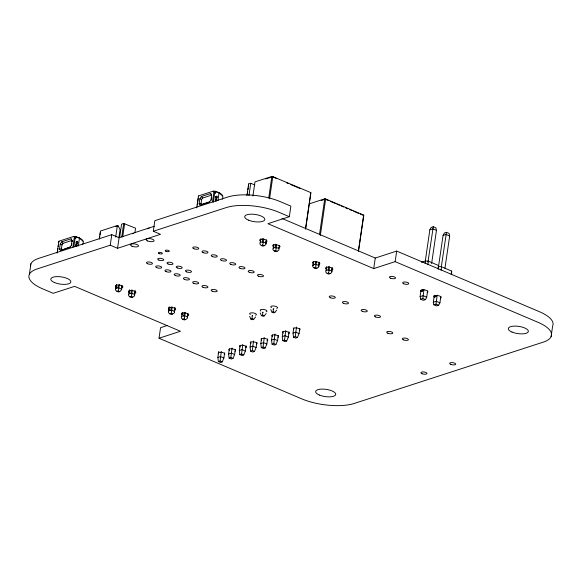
<?xml version="1.0" encoding="UTF-8"?>
<svg xmlns="http://www.w3.org/2000/svg" width="582" height="582" viewBox="0 0 582 582"><rect width="100%" height="100%" fill="white"/><g stroke="black" fill="none" stroke-linecap="round" stroke-linejoin="round"><path stroke-width="0.87" d="M116.909 291.349L118.182 290.942C121.085 285.631 112.188 288.323 116.909 291.349L118.473 292.011L119.739 291.604L121.66 289.61L122.067 285.995M129.917 296.871L131.183 296.464C134.086 291.153 125.188 293.845 129.917 296.871L131.474 297.533L132.74 297.126C136.705 295.561 133.751 293.037 131.328 293.721M169.755 313.793L171.021 313.378C173.931 308.074 165.026 310.759 169.755 313.793L171.312 314.455L172.585 314.04C176.55 312.483 173.589 309.959 171.166 310.635M182.755 319.314L184.021 318.9C186.931 313.596 178.034 316.281 182.755 319.314L184.319 319.976L185.585 319.562C189.55 318.005 186.596 315.48 184.167 316.157M249.663 316.368L250.871 319.067L252.144 318.652L252.079 315.633M261.296 245.502L262.562 245.087C265.465 239.777 256.567 242.468 261.296 245.502L262.853 246.164L264.119 245.75C268.084 244.193 265.13 241.668 262.708 242.345M260.234 312.934L261.442 315.633L262.708 315.226L262.642 312.207M274.297 251.024L275.562 250.609C278.472 245.298 269.568 247.99 274.297 251.024L275.853 251.686L277.127 251.271C281.041 249.714 278.189 247.212 275.708 247.867M270.805 309.508L272.012 312.207L273.278 311.792L273.213 308.78M314.135 267.938L315.4 267.531C318.31 262.22 309.413 264.912 314.135 267.938L315.699 268.6L316.964 268.193C320.929 266.629 317.976 264.104 315.546 264.788M327.135 273.46L328.408 273.053C331.311 267.742 322.413 270.434 327.135 273.46L328.699 274.122L329.965 273.715C333.93 272.15 330.976 269.626 328.554 270.31M73.579 236.459L75.682 238.467L75.762 236.547L73.579 236.459L58.869 241.232L58.833 242.177M82.608 244.615C85.438 239.711 78.999 237.645 75.565 236.532M213.179 191.165L215.282 193.173L215.362 191.252L213.179 191.165L198.462 195.938L198.426 196.883M222.208 199.328C225.038 194.417 218.599 192.351 215.165 191.238M76.14 242.803C76.606 244.04 76.955 242.047 76.293 241.697L76.773 241.603L76.293 241.697C76.38 241.632 76.358 243.662 76.031 243.472M215.74 197.516C216.206 198.746 216.555 196.76 215.893 196.403L216.373 196.316L215.893 196.403C215.98 196.338 215.958 198.375 215.631 198.178M76.962 243.574L77.006 242.803L77.501 242.956M216.562 198.28L216.599 197.516L217.101 197.669M421.004 290.469L420.102 296.631L420.684 299.213L422.801 298.53L423.965 289.509M434.347 295.205L433.314 302.24L433.896 304.822L436.005 304.139L437.177 295.125M75.856 245.815L75.704 245.124A0.793 0.618 69.4 0 1 75.827 244.571C76.664 243.203 77.413 245.764 76.802 244.527C75.915 244.098 75.711 245.48 76.14 246.084C77.377 243.48 77.384 247.663 75.951 246.135M215.689 201.03L215.296 199.83A0.793 0.618 69.4 0 1 215.427 199.277C216.962 198.404 216.933 199.277 215.486 199.742C215.893 203.118 216.766 197.313 216.3 201.096M218.745 351.441L217.864 357.472L218.345 361.56L220.091 360.993L221.32 351.419M229.352 348.814L228.602 353.987L229.082 358.076L230.836 357.508L232.058 347.941M240.09 345.33L239.34 350.502L239.82 354.591L241.574 354.023L242.796 344.457M250.827 341.852L250.078 347.018L250.558 351.113L252.312 350.539L253.534 340.972M261.573 338.368L260.816 343.533L261.296 347.629L263.049 347.061L264.272 337.487M272.311 334.883L271.554 340.048L272.034 344.144L273.787 343.576L275.01 334.003M283.048 331.398L282.292 336.571L282.772 340.659L284.525 340.092L285.755 330.518M293.786 327.913L293.03 333.086L293.51 337.174L295.263 336.607L296.493 327.033M29.376 274.362L30.911 263.806M57.123 253.163L58.869 241.232M57.523 251.133L57.916 248.441M58.178 246.652L58.44 244.862M60.513 250.544L70.691 246.87L60.513 250.544L59.517 249.081L60.244 244.084L61.787 241.799L71.084 238.787L72.233 241.45L71.084 238.787M62.063 249.671L61.445 248.761L62.027 244.76L62.987 243.341L71.615 240.541M69.811 247.525L71.353 245.24L72.081 240.25M71.884 243.851L71.353 245.24M73.878 246.717L75.122 238.205M76.577 242.578L76.206 242.65L76.475 242.003M77.13 243.836L76.773 243.48M76.94 242.338C77.537 240.722 77.13 242.854 77.341 242.425M77.137 242.345L77.268 242.716L77.166 242.163M77.428 241.319L77.137 241.632M78.315 245.975L79.472 238.031L79.123 237.703M99.267 239.1L100.446 231.025L117.36 225.532L118.139 225.867L120.074 229.672L118.932 237.5M99.507 238.518L99.762 236.728M100.024 234.946L100.417 232.269M167.405 325.454L160.559 327.695L159.017 338.244L180.427 331.253L74.627 286.359L53.202 293.313L42.697 288.854A37.721 13.575 8.3 0 1 37.277 268.884L110.238 245.218L111.78 234.662L119.099 237.732L154.31 226.267M115.687 236.998L117.36 225.532M110.238 245.218L117.557 248.288L119.099 237.732M119.659 237.391L121.587 224.165L123.704 223.481L135.57 228.202L134.908 232.698M121.74 236.939L123.704 223.481M122.693 236.939L124.643 223.561M115.811 288.548L116.313 285.129M116.531 284.634L115.614 289.079M117.928 287.864L118.299 285.296M121.66 289.61L121.471 289.05L118.866 287.945L119.368 284.533M121.471 289.05L121.965 285.631M128.818 294.07L129.437 289.8M129.16 292.717L129.408 291.007M130.928 293.386L131.43 289.967M131.874 293.466L132.369 290.054M134.471 294.572L135.097 290.302M135.068 291.517L134.66 295.132M117.557 248.288L160.501 234.306L153.299 231.25L154.841 220.694L227.809 197.022A37.721 13.575 8.3 0 1 280.386 201.692L290.876 206.144L289.334 216.7L267.924 223.699L373.731 268.586L395.156 261.638L537.761 322.195A37.714 13.575 8.3 0 1 543.188 342.158L354.191 403.472A37.714 13.575 8.3 0 1 301.622 398.808L159.017 338.244M168.656 310.992L169.275 306.714M169.129 308.78L168.453 311.516M170.766 310.301L171.268 306.889M171.712 310.388L172.214 306.969M174.309 311.494L174.935 307.216M174.782 309.289L174.505 312.054M196.723 207.876L198.462 195.938M197.254 204.944L198.164 198.673M181.657 316.513L182.159 313.094M182.13 314.302L182.377 312.599M199.117 203.795L199.844 198.797L201.387 196.512L210.684 193.493L211.681 194.955L210.953 199.953L209.411 202.238L200.106 205.257L199.117 203.795L201.045 203.467L201.663 204.384L209.425 201.859M183.774 315.822L184.268 312.41M184.712 315.91L185.214 312.49M201.045 203.467L201.627 199.473L202.587 198.047L211.208 195.254L210.684 193.493M187.317 317.015L187.811 313.596M187.913 313.953L187.506 317.576M211.244 200.157L211.601 197.764M213.354 202.281L214.714 192.918M216.177 197.291L215.806 197.363L216.075 196.709M216.73 198.542L216.373 198.193M216.533 197.051C217.137 195.436 216.73 197.567 216.933 197.138M216.737 197.058L216.868 197.422L216.766 196.876M217.021 196.032L216.737 196.345M217.915 200.681L219.065 192.744L218.723 192.416M246.935 195.603L248.638 183.934L250.747 183.25L254.836 184.981M247.299 194.104L247.692 191.427M247.954 189.645L248.216 187.862M248.47 186.08L248.638 183.934M218.345 361.56L220.498 362.477L222.251 361.909L223.895 358.003L224.652 352.838M248.951 195.588L250.747 183.25M252.923 195.981L254.974 181.875L272.172 176.353L310.919 192.657L305.79 227.962M229.082 358.076L231.236 358.992L232.989 358.425L234.633 354.525L235.39 349.353M260.198 242.694L260.692 239.282M260.663 240.49L260.918 238.78M239.82 354.591L241.974 355.507L243.727 354.94L245.371 351.041L246.128 345.868M262.307 242.01L262.809 238.591M268.746 197.938L271.889 176.39M263.253 242.097L263.748 238.678M269.575 198.775L272.827 176.477M265.85 243.196L266.352 239.784M266.2 241.85L266.039 243.763M250.558 351.113L252.712 352.023L254.465 351.455L256.109 347.556L256.866 342.383M273.198 248.216L273.693 244.804M273.547 246.87L273.795 245.16M275.308 247.532L275.81 244.113M276.254 247.619L276.625 245.051M278.851 248.718L279.353 245.306M279.076 248.223L279.447 245.662M261.296 347.629L263.45 348.538L265.203 347.971L266.847 344.071L267.604 338.899M272.034 344.144L274.187 345.061L275.941 344.486L277.585 340.586L278.342 335.414M282.772 340.659L284.925 341.576L286.679 341.008L288.323 337.102L289.079 331.936M305.463 229.17L310.795 192.598M293.51 337.174L295.663 338.091L297.417 337.524L299.061 333.617L299.817 328.452M313.036 265.137L313.538 261.718M313.385 263.784L312.84 265.661M315.153 264.454L315.524 261.885M319.489 234.735L324.727 198.833L325.353 198.826L363.845 215.165L358.497 251.3M316.091 264.534L316.47 261.973M320.34 235.492L325.673 198.913M318.696 265.639L319.191 262.22M319.292 262.577L318.885 266.2M326.036 270.659L326.538 267.24M326.509 268.455L326.757 266.745M328.153 269.975L328.648 266.556M329.099 270.055L329.594 266.636M331.696 271.161L332.198 267.742M332.293 268.098L331.886 271.721M358.432 250.718L363.641 215.042M373.731 268.586L375.266 258.037L396.691 251.082L539.303 311.646A37.714 13.575 8.3 0 1 552.624 326.131L551.089 336.687M395.156 261.638L396.691 251.082M425.275 261.194L429.851 229.817L431.16 227.402L433.277 226.718L435.874 227.817L436.456 230.399L431.611 263.573M425.173 263.515L425.544 260.94L428.374 261.194L438.464 265.479L438.384 269.124M427.974 262.031L433.277 226.718M427.879 264.621L428.374 261.194M420.684 299.213L423.281 300.319L425.398 299.628L426.708 297.22L427.603 291.058M437.962 268.906L438.464 265.479M438.486 266.811L443.062 235.426L444.372 233.011L446.481 232.327L449.086 233.426L449.66 236.008L444.954 268.287M441.316 266.745L446.481 232.327M441.083 270.23L441.585 266.803L438.755 266.549M433.896 304.822L436.493 305.928L438.61 305.244L439.919 302.829L440.814 296.667M451.174 274.515L451.676 271.088L441.585 266.803M451.596 274.733L451.676 271.088M72.859 247.219L74.292 237.507M212.459 201.925L213.892 192.22M250.871 319.067L252.435 319.729L253.701 319.314L255.585 316.957M261.442 315.633L263.006 316.295L264.272 315.888L266.156 313.523M272.012 312.207L273.569 312.869L274.842 312.461L276.726 310.097M422.925 289.545L422.263 289.72A0.829 0.451 -67 0 1 422.146 289.538M118.328 288.199L118.866 287.945M252.282 315.91L252.653 315.655M262.853 312.483L263.224 312.228M273.424 309.049L273.795 308.795M200.106 205.257L201.663 204.384M115.636 226.682L118.139 225.867M265.778 178.958L271.619 177.059M76.235 242.847L77.872 242.316M111.78 234.662L38.819 258.335A37.721 13.575 8.3 0 0 30.468 266.44M153.299 231.25L226.267 207.578A37.721 13.575 8.3 0 1 278.843 212.248L289.334 216.7M309.508 203.773L324.727 198.833M321.126 200.586L323.628 199.772M429.851 229.817L432.812 228.857L436.456 230.399M443.062 235.426L446.023 234.466L449.66 236.008M421.448 262.271L425.544 260.94M217.864 357.472L220.571 356.591L223.895 358.003M228.602 353.987L231.309 353.107L234.633 354.525M239.34 350.502L242.047 349.622L245.371 351.041M250.078 347.018L252.784 346.145L256.109 347.556M260.816 343.533L263.522 342.66L266.847 344.071M271.554 340.048L274.26 339.175L277.585 340.586M282.292 336.571L284.998 335.69L288.323 337.102M293.03 333.086L295.736 332.206L299.061 333.617M420.102 296.631L423.063 295.671L426.708 297.22M433.314 302.24L436.274 301.28L439.919 302.829M59.517 249.081L61.445 248.761M215.493 191.725L219.05 192.904L222.702 195.908M75.9 237.012L79.45 238.191L83.102 241.203M199.844 198.797L201.627 199.473M60.244 244.084L62.027 244.76M272.456 176.79L276.617 178.558M286.606 182.799L288.265 183.505M290.767 184.567L299.919 188.452M326.131 199.582L328.626 200.645M330.292 201.35L335.283 203.474M336.949 204.18L339.444 205.242M341.11 205.948L343.606 207.003M345.272 207.716L347.767 208.771M349.433 209.476L351.928 210.538M353.594 211.244L358.585 213.368M360.251 214.074L362.746 215.136M281.964 218.446L375.266 258.037M422.801 298.53L425.398 299.628M436.005 304.139L438.61 305.244M262.562 245.087L264.119 245.75M275.562 250.609L277.127 251.271M315.4 267.531L316.964 268.193M328.408 273.053L329.965 273.715M273.278 311.792L274.842 312.461M262.708 315.226L264.272 315.888M295.263 336.607L297.417 337.524M252.144 318.652L253.701 319.314M284.525 340.092L286.679 341.008M273.787 343.576L275.941 344.486M263.049 347.061L265.203 347.971M118.182 290.942L119.739 291.604M131.183 296.464L132.74 297.126M171.021 313.378L172.585 314.04M184.021 318.9L185.585 319.562M252.312 350.539L254.465 351.455M241.574 354.023L243.727 354.94M230.836 357.508L232.989 358.425M220.091 360.993L222.251 361.909M216.62 196.483L216.97 196.927M77.028 241.77L77.37 242.221M201.387 196.512L202.587 198.047M61.787 241.799L62.987 243.341M214.183 191.558L215.282 193.173M74.583 236.845L75.682 238.467M218.359 353.594A3.383 1.215 8.3 0 1 221.582 352.336A3.383 1.215 8.3 0 1 224.55 354.445M229.512 350.444A3.383 1.215 8.3 0 1 230.036 348.865A3.383 1.215 8.3 0 1 234.561 349.484A3.383 1.215 8.3 0 1 234.83 351.179M240.25 346.967A3.383 1.215 8.3 0 1 240.773 345.381A3.383 1.215 8.3 0 1 245.298 345.999A3.383 1.215 8.3 0 1 245.568 347.694M169.035 309.231A3.718 1.339 8.3 0 1 169.857 307.449A3.718 1.339 8.3 0 1 175.007 308.402A3.718 1.339 8.3 0 1 174.185 310.184M182.05 314.76A3.718 1.339 8.3 0 1 182.617 313.014A3.718 1.339 8.3 0 1 187.6 313.698A3.718 1.339 8.3 0 1 187.891 315.56M129.204 292.317A3.718 1.339 8.3 0 1 129.779 290.578A3.718 1.339 8.3 0 1 134.755 291.262A3.718 1.339 8.3 0 1 135.053 293.117M116.196 286.795A3.718 1.339 8.3 0 1 116.764 285.049A3.718 1.339 8.3 0 1 121.747 285.733A3.718 1.339 8.3 0 1 122.038 287.595M250.988 343.482A3.383 1.215 8.3 0 1 251.511 341.896A3.383 1.215 8.3 0 1 256.036 342.514A3.383 1.215 8.3 0 1 256.306 344.209M261.725 339.997A3.383 1.215 8.3 0 1 262.249 338.411A3.383 1.215 8.3 0 1 266.774 339.03A3.383 1.215 8.3 0 1 267.043 340.725M272.463 336.512A3.383 1.215 8.3 0 1 272.987 334.926A3.383 1.215 8.3 0 1 277.512 335.552A3.383 1.215 8.3 0 1 277.781 337.24M283.201 333.028A3.383 1.215 8.3 0 1 283.725 331.442A3.383 1.215 8.3 0 1 288.25 332.067A3.383 1.215 8.3 0 1 288.519 333.755M250.311 314.506A3.383 1.215 8.3 0 1 250.827 312.927A3.383 1.215 8.3 0 1 255.353 313.545A3.383 1.215 8.3 0 1 255.622 315.233M293.524 329.208A3.383 1.215 8.3 0 1 297.191 328.022A3.383 1.215 8.3 0 1 299.257 330.27M260.874 311.079A3.383 1.215 8.3 0 1 261.398 309.493A3.383 1.215 8.3 0 1 265.923 310.119A3.383 1.215 8.3 0 1 266.192 311.807M271.445 307.652A3.383 1.215 8.3 0 1 271.969 306.067A3.383 1.215 8.3 0 1 276.494 306.685A3.383 1.215 8.3 0 1 276.763 308.38M326.189 268.986A3.718 1.339 8.3 0 1 326.764 267.24A3.718 1.339 8.3 0 1 331.74 267.924A3.718 1.339 8.3 0 1 332.038 269.786M313.174 263.457A3.718 1.339 8.3 0 1 314.004 261.674A3.718 1.339 8.3 0 1 319.147 262.627A3.718 1.339 8.3 0 1 318.325 264.41M274.006 246.884A3.718 1.339 8.3 0 1 273.475 244.913A3.718 1.339 8.3 0 1 278.654 245.378A3.718 1.339 8.3 0 1 279.193 247.343M260.336 241.021A3.718 1.339 8.3 0 1 261.158 239.238A3.718 1.339 8.3 0 1 266.309 240.191A3.718 1.339 8.3 0 1 265.479 241.974M434.456 297.264A3.718 1.339 8.3 0 1 435.03 295.525A3.718 1.339 8.3 0 1 440.014 296.209A3.718 1.339 8.3 0 1 440.305 298.064M421.252 291.655A3.718 1.339 8.3 0 1 421.819 289.916A3.718 1.339 8.3 0 1 426.802 290.593A3.718 1.339 8.3 0 1 427.093 292.455M132.376 233.753A4.052 1.462 8.3 0 1 133.685 233.324M147.668 228.828A4.052 1.462 8.3 0 1 149.283 228.071M421.826 291.218C424.067 291.233 421.615 288.927 422.146 290.964L421.826 291.218M422.401 290.36L422.321 290.884L422.808 290.447L422.401 290.36M435.038 296.827C437.278 296.849 434.827 294.536 435.358 296.573L435.038 296.827M435.612 295.969L435.532 296.493L436.02 296.056L435.612 295.969M319.351 395.033A10.149 3.652 8.3 0 0 335.618 394.822A10.149 3.652 8.3 0 0 322.108 389.082A10.149 3.652 8.3 0 0 319.351 395.033M54.475 282.554A10.149 3.652 8.3 0 0 70.742 282.335A10.149 3.652 8.3 0 0 57.232 276.603A10.149 3.652 8.3 0 0 54.475 282.554M212.285 291.226A3.041 1.091 8.3 0 0 217.159 291.16A3.041 1.091 8.3 0 0 213.114 289.443A3.041 1.091 8.3 0 0 212.285 291.226M203.038 287.297A3.041 1.091 8.3 0 0 207.912 287.232A3.041 1.091 8.3 0 0 203.867 285.515A3.041 1.091 8.3 0 0 203.038 287.297M193.791 283.369A3.041 1.091 8.3 0 0 198.666 283.303A3.041 1.091 8.3 0 0 194.614 281.586A3.041 1.091 8.3 0 0 193.791 283.369M184.545 279.447A3.041 1.091 8.3 0 0 189.419 279.382A3.041 1.091 8.3 0 0 185.367 277.658A3.041 1.091 8.3 0 0 184.545 279.447M175.298 275.519A3.041 1.091 8.3 0 0 180.173 275.453A3.041 1.091 8.3 0 0 176.12 273.729A3.041 1.091 8.3 0 0 175.298 275.519M166.052 271.59A3.041 1.091 8.3 0 0 170.926 271.525A3.041 1.091 8.3 0 0 166.874 269.808A3.041 1.091 8.3 0 0 166.052 271.59M156.798 267.662A3.041 1.091 8.3 0 0 161.68 267.596A3.041 1.091 8.3 0 0 157.627 265.879A3.041 1.091 8.3 0 0 156.798 267.662M147.552 263.733A3.041 1.091 8.3 0 0 152.433 263.668A3.041 1.091 8.3 0 0 148.381 261.951A3.041 1.091 8.3 0 0 147.552 263.733M422.037 373.695A3.041 1.099 8.3 0 0 426.919 373.629A3.041 1.099 8.3 0 0 422.867 371.905A3.041 1.099 8.3 0 0 422.037 373.695M177.321 267.931A3.041 1.091 8.3 0 0 182.202 267.865A3.041 1.091 8.3 0 0 178.15 266.149A3.041 1.091 8.3 0 0 177.321 267.931M186.567 271.859A3.041 1.091 8.3 0 0 191.449 271.794A3.041 1.091 8.3 0 0 187.397 270.077A3.041 1.091 8.3 0 0 186.567 271.859M158.828 260.081A3.041 1.091 8.3 0 0 163.702 260.016A3.041 1.091 8.3 0 0 159.657 258.292A3.041 1.091 8.3 0 0 158.828 260.081M168.074 264.002A3.041 1.091 8.3 0 0 172.949 263.937A3.041 1.091 8.3 0 0 168.904 262.22A3.041 1.091 8.3 0 0 168.074 264.002M131.969 246.193A4.052 1.462 8.3 0 0 138.465 246.106A4.052 1.462 8.3 0 0 133.067 243.814A4.052 1.462 8.3 0 0 131.969 246.193M159.024 253.585A2.059 0.742 8.3 0 0 162.334 253.541A2.059 0.742 8.3 0 0 159.584 252.377A2.059 0.742 8.3 0 0 159.024 253.585M166.001 251.322A2.059 0.742 8.3 0 0 169.311 251.279A2.059 0.742 8.3 0 0 166.561 250.115A2.059 0.742 8.3 0 0 166.001 251.322M147.559 240.941A4.052 1.462 8.3 0 0 154.063 240.853A4.052 1.462 8.3 0 0 148.665 238.562A4.052 1.462 8.3 0 0 147.559 240.941M450.788 364.368A3.041 1.099 8.3 0 0 455.67 364.303A3.041 1.099 8.3 0 0 451.617 362.579A3.041 1.099 8.3 0 0 450.788 364.368M387.816 333.231A3.092 1.113 8.3 0 0 392.777 333.166A3.092 1.113 8.3 0 0 388.66 331.42A3.092 1.113 8.3 0 0 387.816 333.231M403.421 339.859A3.092 1.113 8.3 0 0 408.382 339.793A3.092 1.113 8.3 0 0 404.257 338.04A3.092 1.113 8.3 0 0 403.421 339.859M240.082 268.353A3.041 1.091 8.3 0 0 244.957 268.287A3.041 1.091 8.3 0 0 240.904 266.571A3.041 1.091 8.3 0 0 240.082 268.353M249.329 272.281A3.041 1.091 8.3 0 0 254.203 272.216A3.041 1.091 8.3 0 0 250.151 270.499A3.041 1.091 8.3 0 0 249.329 272.281M258.575 276.21A3.041 1.091 8.3 0 0 263.45 276.144A3.041 1.091 8.3 0 0 259.397 274.42A3.041 1.091 8.3 0 0 258.575 276.21M212.335 256.575A3.041 1.091 8.3 0 0 217.21 256.509A3.041 1.091 8.3 0 0 213.165 254.785A3.041 1.091 8.3 0 0 212.335 256.575M230.828 264.424A3.041 1.091 8.3 0 0 235.71 264.359A3.041 1.091 8.3 0 0 231.658 262.642A3.041 1.091 8.3 0 0 230.828 264.424M193.842 248.718A3.041 1.091 8.3 0 0 198.717 248.652A3.041 1.091 8.3 0 0 194.664 246.935A3.041 1.091 8.3 0 0 193.842 248.718M203.089 252.646A3.041 1.091 8.3 0 0 207.963 252.581A3.041 1.091 8.3 0 0 203.918 250.864A3.041 1.091 8.3 0 0 203.089 252.646M221.582 260.496A3.041 1.091 8.3 0 0 226.463 260.438A3.041 1.091 8.3 0 0 222.411 258.714A3.041 1.091 8.3 0 0 221.582 260.496M375.506 316.921A3.092 1.113 8.3 0 0 380.468 316.855A3.092 1.113 8.3 0 0 376.343 315.102A3.092 1.113 8.3 0 0 375.506 316.921M362.295 311.312A3.092 1.113 8.3 0 0 367.257 311.246A3.092 1.113 8.3 0 0 363.139 309.493A3.092 1.113 8.3 0 0 362.295 311.312M343.533 303.338A3.092 1.113 8.3 0 0 348.487 303.273A3.092 1.113 8.3 0 0 344.369 301.527A3.092 1.113 8.3 0 0 343.533 303.338M330.321 297.729A3.092 1.113 8.3 0 0 335.276 297.664A3.092 1.113 8.3 0 0 331.158 295.918A3.092 1.113 8.3 0 0 330.321 297.729M511.978 332.046A10.149 3.652 8.3 0 0 528.245 331.827A10.149 3.652 8.3 0 0 514.735 326.095A10.149 3.652 8.3 0 0 511.978 332.046M248.427 220.127A10.149 3.652 8.3 0 0 264.694 219.909A10.149 3.652 8.3 0 0 251.184 214.169A10.149 3.652 8.3 0 0 248.427 220.127M403.777 283.798A3.092 1.113 8.3 0 0 408.731 283.732A3.092 1.113 8.3 0 0 404.614 281.979A3.092 1.113 8.3 0 0 403.777 283.798M390.566 278.189A3.092 1.113 8.3 0 0 395.52 278.116A3.092 1.113 8.3 0 0 391.402 276.37A3.092 1.113 8.3 0 0 390.566 278.189"/></g></svg>
